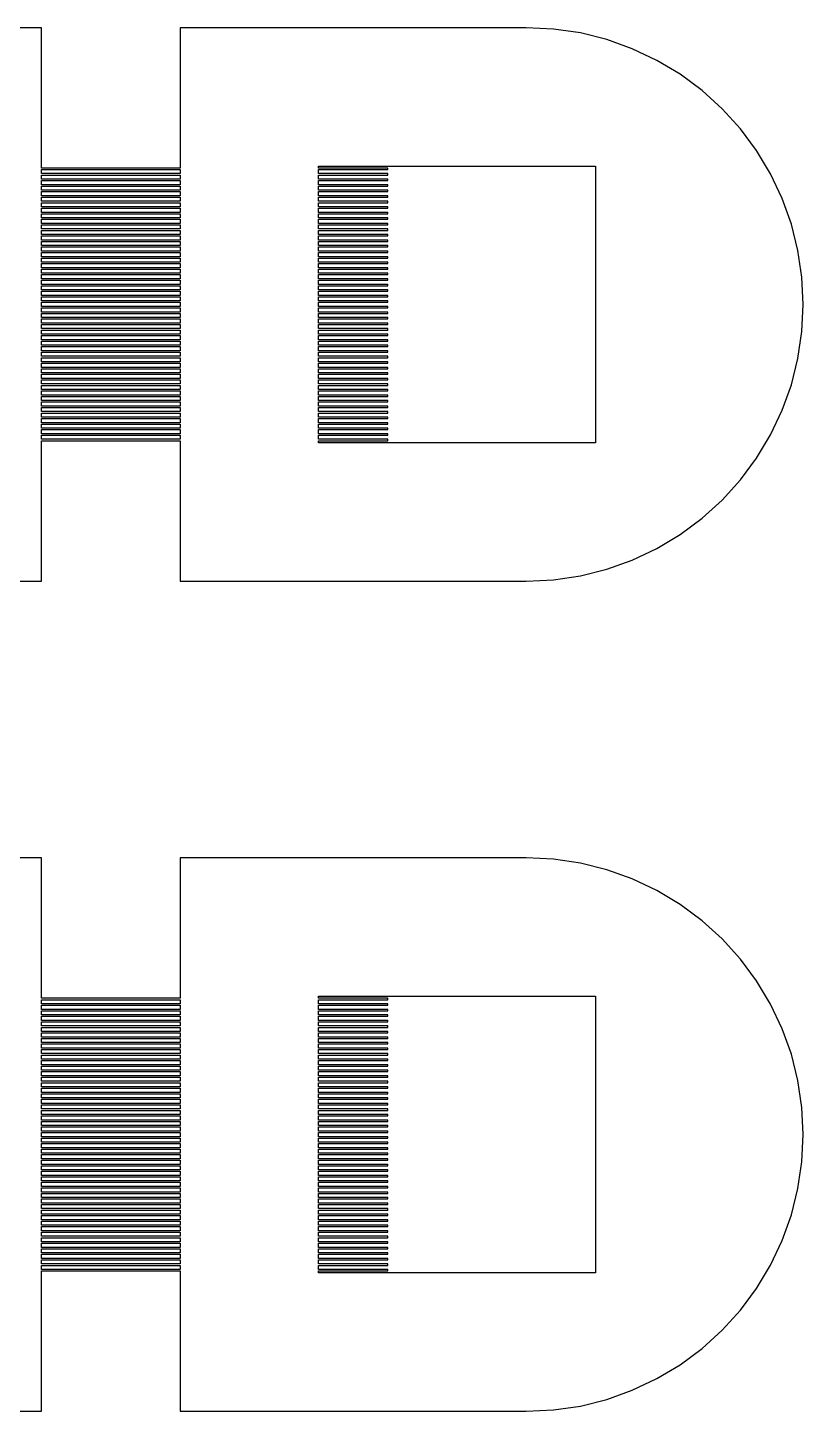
# Model space of a CAD drawing. Extents: x 1 to 11, y 1 to 11.
# Drawn here: x 5.4 to 11, y 1 to 11 of the extents above; entities that cross this region are included whole.
import ezdxf

# ---------------------------------------------------------------- set-up
doc = ezdxf.new("R2010")
doc.units = 0

msp = doc.modelspace()

# ---------------------------------------------------------------- linework, layer by layer
for p, q in [((5.5, 11), (3, 11)), ((5.5, 9.98499), (5.5, 11)), ((9, 11), (6.5, 11)), ((6.5, 11), (6.5, 9.98499)), ((9.19603, 10.9904), (9, 11)), ((9.39017, 10.9616), (9.19603, 10.9904)), ((9.58057, 10.9139), (9.39017, 10.9616)), ((9.76537, 10.8477), (9.58057, 10.9139)), ((9.94278, 10.7638), (9.76537, 10.8477)), ((10.1111, 10.6629), (9.94278, 10.7638)), ((10.2688, 10.546), (10.1111, 10.6629)), ((10.4142, 10.4142), (10.2688, 10.546)), ((10.546, 10.2688), (10.4142, 10.4142)), ((10.6629, 10.1111), (10.546, 10.2688)), ((10.7638, 9.94278), (10.6629, 10.1111)), ((7.5, 9.98499), (7.5, 10)), ((7.5, 10), (9.5, 10)), ((9.5, 10), (9.5, 8)), ((6.5, 9.98499), (5.5, 9.98499)), ((5.5, 9.94499), (5.5, 9.97499)), ((5.5, 9.97499), (6.5, 9.97499)), ((6.5, 9.94499), (5.5, 9.94499)), ((5.5, 9.905), (5.5, 9.935)), ((5.5, 9.935), (6.5, 9.935)), ((6.5, 9.905), (5.5, 9.905)), ((6.5, 9.97499), (6.5, 9.94499)), ((6.5, 9.935), (6.5, 9.905)), ((8, 9.98499), (7.5, 9.98499)), ((7.5, 9.94499), (7.5, 9.97499)), ((7.5, 9.97499), (8, 9.97499)), ((8, 9.94499), (7.5, 9.94499)), ((7.5, 9.905), (7.5, 9.935)), ((7.5, 9.935), (8, 9.935)), ((8, 9.905), (7.5, 9.905)), ((8, 9.97499), (8, 9.98499)), ((8, 9.935), (8, 9.94499)), ((8, 9.89499), (8, 9.905)), ((10.8477, 9.76537), (10.7638, 9.94278)), ((5.5, 9.86499), (5.5, 9.89499)), ((5.5, 9.89499), (6.5, 9.89499)), ((6.5, 9.86499), (5.5, 9.86499)), ((5.5, 9.825), (5.5, 9.855)), ((5.5, 9.855), (6.5, 9.855)), ((6.5, 9.825), (5.5, 9.825)), ((5.5, 9.78499), (5.5, 9.81499)), ((5.5, 9.81499), (6.5, 9.81499)), ((6.5, 9.89499), (6.5, 9.86499)), ((6.5, 9.855), (6.5, 9.825)), ((6.5, 9.81499), (6.5, 9.78499)), ((7.5, 9.86499), (7.5, 9.89499)), ((7.5, 9.89499), (8, 9.89499)), ((8, 9.86499), (7.5, 9.86499)), ((7.5, 9.825), (7.5, 9.855)), ((7.5, 9.855), (8, 9.855)), ((8, 9.825), (7.5, 9.825)), ((7.5, 9.78499), (7.5, 9.81499)), ((7.5, 9.81499), (8, 9.81499)), ((8, 9.855), (8, 9.86499)), ((8, 9.81499), (8, 9.825)), ((6.5, 9.78499), (5.5, 9.78499)), ((5.5, 9.745), (5.5, 9.77499)), ((5.5, 9.77499), (6.5, 9.77499)), ((6.5, 9.745), (5.5, 9.745)), ((5.5, 9.70499), (5.5, 9.73499)), ((5.5, 9.73499), (6.5, 9.73499)), ((6.5, 9.70499), (5.5, 9.70499)), ((6.5, 9.77499), (6.5, 9.745)), ((6.5, 9.73499), (6.5, 9.70499)), ((8, 9.78499), (7.5, 9.78499)), ((7.5, 9.745), (7.5, 9.77499)), ((7.5, 9.77499), (8, 9.77499)), ((8, 9.745), (7.5, 9.745)), ((7.5, 9.70499), (7.5, 9.73499)), ((7.5, 9.73499), (8, 9.73499)), ((8, 9.70499), (7.5, 9.70499)), ((8, 9.77499), (8, 9.78499)), ((8, 9.73499), (8, 9.745)), ((8, 9.69499), (8, 9.70499)), ((10.9139, 9.58057), (10.8477, 9.76537)), ((5.5, 9.66499), (5.5, 9.69499)), ((5.5, 9.69499), (6.5, 9.69499)), ((6.5, 9.66499), (5.5, 9.66499)), ((5.5, 9.625), (5.5, 9.655)), ((5.5, 9.655), (6.5, 9.655)), ((6.5, 9.625), (5.5, 9.625)), ((5.5, 9.58499), (5.5, 9.61499)), ((5.5, 9.61499), (6.5, 9.61499)), ((6.5, 9.69499), (6.5, 9.66499)), ((6.5, 9.655), (6.5, 9.625)), ((6.5, 9.61499), (6.5, 9.58499)), ((7.5, 9.66499), (7.5, 9.69499)), ((7.5, 9.69499), (8, 9.69499)), ((8, 9.66499), (7.5, 9.66499)), ((7.5, 9.625), (7.5, 9.655)), ((7.5, 9.655), (8, 9.655)), ((8, 9.625), (7.5, 9.625)), ((7.5, 9.58499), (7.5, 9.61499)), ((7.5, 9.61499), (8, 9.61499)), ((8, 9.655), (8, 9.66499)), ((8, 9.61499), (8, 9.625)), ((6.5, 9.58499), (5.5, 9.58499)), ((5.5, 9.545), (5.5, 9.575)), ((5.5, 9.575), (6.5, 9.575)), ((6.5, 9.545), (5.5, 9.545)), ((5.5, 9.50499), (5.5, 9.53499)), ((5.5, 9.53499), (6.5, 9.53499)), ((6.5, 9.50499), (5.5, 9.50499)), ((6.5, 9.575), (6.5, 9.545)), ((6.5, 9.53499), (6.5, 9.50499)), ((8, 9.58499), (7.5, 9.58499)), ((7.5, 9.545), (7.5, 9.575)), ((7.5, 9.575), (8, 9.575)), ((8, 9.545), (7.5, 9.545)), ((7.5, 9.50499), (7.5, 9.53499)), ((7.5, 9.53499), (8, 9.53499)), ((8, 9.50499), (7.5, 9.50499)), ((8, 9.575), (8, 9.58499)), ((8, 9.53499), (8, 9.545)), ((8, 9.495), (8, 9.50499)), ((10.9616, 9.39017), (10.9139, 9.58057)), ((5.5, 9.465), (5.5, 9.495)), ((5.5, 9.495), (6.5, 9.495)), ((6.5, 9.465), (5.5, 9.465)), ((5.5, 9.42499), (5.5, 9.45499)), ((5.5, 9.45499), (6.5, 9.45499)), ((6.5, 9.42499), (5.5, 9.42499)), ((5.5, 9.38499), (5.5, 9.41499)), ((5.5, 9.41499), (6.5, 9.41499)), ((6.5, 9.495), (6.5, 9.465)), ((6.5, 9.45499), (6.5, 9.42499)), ((6.5, 9.41499), (6.5, 9.38499)), ((7.5, 9.465), (7.5, 9.495)), ((7.5, 9.495), (8, 9.495)), ((8, 9.465), (7.5, 9.465)), ((7.5, 9.42499), (7.5, 9.45499)), ((7.5, 9.45499), (8, 9.45499)), ((8, 9.42499), (7.5, 9.42499)), ((7.5, 9.38499), (7.5, 9.41499)), ((7.5, 9.41499), (8, 9.41499)), ((8, 9.45499), (8, 9.465)), ((8, 9.41499), (8, 9.42499)), ((6.5, 9.38499), (5.5, 9.38499)), ((5.5, 9.34499), (5.5, 9.375)), ((5.5, 9.375), (6.5, 9.375)), ((6.5, 9.34499), (5.5, 9.34499)), ((5.5, 9.30499), (5.5, 9.33499)), ((5.5, 9.33499), (6.5, 9.33499)), ((6.5, 9.30499), (5.5, 9.30499)), ((6.5, 9.375), (6.5, 9.34499)), ((6.5, 9.33499), (6.5, 9.30499)), ((8, 9.38499), (7.5, 9.38499)), ((7.5, 9.34499), (7.5, 9.375)), ((7.5, 9.375), (8, 9.375)), ((8, 9.34499), (7.5, 9.34499)), ((7.5, 9.30499), (7.5, 9.33499)), ((7.5, 9.33499), (8, 9.33499)), ((8, 9.30499), (7.5, 9.30499)), ((8, 9.375), (8, 9.38499)), ((8, 9.33499), (8, 9.34499)), ((8, 9.295), (8, 9.30499)), ((10.9904, 9.19603), (10.9616, 9.39017)), ((5.5, 9.265), (5.5, 9.295)), ((5.5, 9.295), (6.5, 9.295)), ((6.5, 9.265), (5.5, 9.265)), ((5.5, 9.22499), (5.5, 9.25499)), ((5.5, 9.25499), (6.5, 9.25499)), ((6.5, 9.22499), (5.5, 9.22499)), ((5.5, 9.185), (5.5, 9.215)), ((5.5, 9.215), (6.5, 9.215)), ((6.5, 9.295), (6.5, 9.265)), ((6.5, 9.25499), (6.5, 9.22499)), ((6.5, 9.215), (6.5, 9.185)), ((7.5, 9.265), (7.5, 9.295)), ((7.5, 9.295), (8, 9.295)), ((8, 9.265), (7.5, 9.265)), ((7.5, 9.22499), (7.5, 9.25499)), ((7.5, 9.25499), (8, 9.25499)), ((8, 9.22499), (7.5, 9.22499)), ((7.5, 9.185), (7.5, 9.215)), ((7.5, 9.215), (8, 9.215)), ((8, 9.25499), (8, 9.265)), ((8, 9.215), (8, 9.22499)), ((6.5, 9.185), (5.5, 9.185)), ((5.5, 9.14499), (5.5, 9.17499)), ((5.5, 9.17499), (6.5, 9.17499)), ((6.5, 9.14499), (5.5, 9.14499)), ((5.5, 9.105), (5.5, 9.13499)), ((5.5, 9.13499), (6.5, 9.13499)), ((6.5, 9.105), (5.5, 9.105)), ((6.5, 9.17499), (6.5, 9.14499)), ((6.5, 9.13499), (6.5, 9.105)), ((8, 9.185), (7.5, 9.185)), ((7.5, 9.14499), (7.5, 9.17499)), ((7.5, 9.17499), (8, 9.17499)), ((8, 9.14499), (7.5, 9.14499)), ((7.5, 9.105), (7.5, 9.13499)), ((7.5, 9.13499), (8, 9.13499)), ((8, 9.105), (7.5, 9.105)), ((8, 9.17499), (8, 9.185)), ((8, 9.13499), (8, 9.14499)), ((8, 9.09499), (8, 9.105)), ((11, 9), (10.9904, 9.19603)), ((5.5, 9.06499), (5.5, 9.09499)), ((5.5, 9.09499), (6.5, 9.09499)), ((6.5, 9.06499), (5.5, 9.06499)), ((5.5, 9.02499), (5.5, 9.05499)), ((5.5, 9.05499), (6.5, 9.05499)), ((6.5, 9.02499), (5.5, 9.02499)), ((5.5, 8.985), (5.5, 9.015)), ((5.5, 9.015), (6.5, 9.015)), ((6.5, 9.09499), (6.5, 9.06499)), ((6.5, 9.05499), (6.5, 9.02499)), ((6.5, 9.015), (6.5, 8.985)), ((7.5, 9.06499), (7.5, 9.09499)), ((7.5, 9.09499), (8, 9.09499)), ((8, 9.06499), (7.5, 9.06499)), ((7.5, 9.02499), (7.5, 9.05499)), ((7.5, 9.05499), (8, 9.05499)), ((8, 9.02499), (7.5, 9.02499)), ((7.5, 8.985), (7.5, 9.015)), ((7.5, 9.015), (8, 9.015)), ((8, 9.05499), (8, 9.06499)), ((8, 9.015), (8, 9.02499)), ((10.9904, 8.80397), (11, 9)), ((6.5, 8.985), (5.5, 8.985)), ((5.5, 8.94501), (5.5, 8.97501)), ((5.5, 8.97501), (6.5, 8.97501)), ((6.5, 8.94501), (5.5, 8.94501)), ((5.5, 8.90501), (5.5, 8.93501)), ((5.5, 8.93501), (6.5, 8.93501)), ((6.5, 8.90501), (5.5, 8.90501)), ((6.5, 8.97501), (6.5, 8.94501)), ((6.5, 8.93501), (6.5, 8.90501)), ((8, 8.985), (7.5, 8.985)), ((7.5, 8.94501), (7.5, 8.97501)), ((7.5, 8.97501), (8, 8.97501)), ((8, 8.94501), (7.5, 8.94501)), ((7.5, 8.90501), (7.5, 8.93501)), ((7.5, 8.93501), (8, 8.93501)), ((8, 8.90501), (7.5, 8.90501)), ((8, 8.97501), (8, 8.985)), ((8, 8.93501), (8, 8.94501)), ((8, 8.895), (8, 8.90501)), ((5.5, 8.86501), (5.5, 8.895)), ((5.5, 8.895), (6.5, 8.895)), ((6.5, 8.86501), (5.5, 8.86501)), ((5.5, 8.82501), (5.5, 8.85501)), ((5.5, 8.85501), (6.5, 8.85501)), ((6.5, 8.82501), (5.5, 8.82501)), ((5.5, 8.785), (5.5, 8.815)), ((5.5, 8.815), (6.5, 8.815)), ((6.5, 8.895), (6.5, 8.86501)), ((6.5, 8.85501), (6.5, 8.82501)), ((6.5, 8.815), (6.5, 8.785)), ((7.5, 8.86501), (7.5, 8.895)), ((7.5, 8.895), (8, 8.895)), ((8, 8.86501), (7.5, 8.86501)), ((7.5, 8.82501), (7.5, 8.85501)), ((7.5, 8.85501), (8, 8.85501)), ((8, 8.82501), (7.5, 8.82501)), ((7.5, 8.785), (7.5, 8.815)), ((7.5, 8.815), (8, 8.815)), ((8, 8.85501), (8, 8.86501)), ((8, 8.815), (8, 8.82501)), ((10.9616, 8.60983), (10.9904, 8.80397)), ((6.5, 8.785), (5.5, 8.785)), ((5.5, 8.74501), (5.5, 8.77501)), ((5.5, 8.77501), (6.5, 8.77501)), ((6.5, 8.74501), (5.5, 8.74501)), ((5.5, 8.705), (5.5, 8.735)), ((5.5, 8.735), (6.5, 8.735)), ((6.5, 8.705), (5.5, 8.705)), ((6.5, 8.77501), (6.5, 8.74501)), ((6.5, 8.735), (6.5, 8.705)), ((8, 8.785), (7.5, 8.785)), ((7.5, 8.74501), (7.5, 8.77501)), ((7.5, 8.77501), (8, 8.77501)), ((8, 8.74501), (7.5, 8.74501)), ((7.5, 8.705), (7.5, 8.735)), ((7.5, 8.735), (8, 8.735)), ((8, 8.705), (7.5, 8.705)), ((8, 8.77501), (8, 8.785)), ((8, 8.735), (8, 8.74501)), ((8, 8.69501), (8, 8.705)), ((5.5, 8.66501), (5.5, 8.69501)), ((5.5, 8.69501), (6.5, 8.69501)), ((6.5, 8.66501), (5.5, 8.66501)), ((5.5, 8.625), (5.5, 8.65501)), ((5.5, 8.65501), (6.5, 8.65501)), ((6.5, 8.625), (5.5, 8.625)), ((5.5, 8.58501), (5.5, 8.61501)), ((5.5, 8.61501), (6.5, 8.61501)), ((6.5, 8.69501), (6.5, 8.66501)), ((6.5, 8.65501), (6.5, 8.625)), ((6.5, 8.61501), (6.5, 8.58501)), ((7.5, 8.66501), (7.5, 8.69501)), ((7.5, 8.69501), (8, 8.69501)), ((8, 8.66501), (7.5, 8.66501)), ((7.5, 8.625), (7.5, 8.65501)), ((7.5, 8.65501), (8, 8.65501)), ((8, 8.625), (7.5, 8.625)), ((7.5, 8.58501), (7.5, 8.61501)), ((7.5, 8.61501), (8, 8.61501)), ((8, 8.65501), (8, 8.66501)), ((8, 8.61501), (8, 8.625)), ((10.9139, 8.41943), (10.9616, 8.60983)), ((6.5, 8.58501), (5.5, 8.58501)), ((5.5, 8.54501), (5.5, 8.57501)), ((5.5, 8.57501), (6.5, 8.57501)), ((6.5, 8.54501), (5.5, 8.54501)), ((5.5, 8.505), (5.5, 8.535)), ((5.5, 8.535), (6.5, 8.535)), ((6.5, 8.505), (5.5, 8.505)), ((6.5, 8.57501), (6.5, 8.54501)), ((6.5, 8.535), (6.5, 8.505)), ((8, 8.58501), (7.5, 8.58501)), ((7.5, 8.54501), (7.5, 8.57501)), ((7.5, 8.57501), (8, 8.57501)), ((8, 8.54501), (7.5, 8.54501)), ((7.5, 8.505), (7.5, 8.535)), ((7.5, 8.535), (8, 8.535)), ((8, 8.505), (7.5, 8.505)), ((8, 8.57501), (8, 8.58501)), ((8, 8.535), (8, 8.54501)), ((8, 8.49501), (8, 8.505)), ((5.5, 8.46501), (5.5, 8.49501)), ((5.5, 8.49501), (6.5, 8.49501)), ((6.5, 8.46501), (5.5, 8.46501)), ((5.5, 8.425), (5.5, 8.455)), ((5.5, 8.455), (6.5, 8.455)), ((6.5, 8.425), (5.5, 8.425)), ((5.5, 8.38501), (5.5, 8.41501)), ((5.5, 8.41501), (6.5, 8.41501)), ((6.5, 8.49501), (6.5, 8.46501)), ((6.5, 8.455), (6.5, 8.425)), ((6.5, 8.41501), (6.5, 8.38501)), ((7.5, 8.46501), (7.5, 8.49501)), ((7.5, 8.49501), (8, 8.49501)), ((8, 8.46501), (7.5, 8.46501)), ((7.5, 8.425), (7.5, 8.455)), ((7.5, 8.455), (8, 8.455)), ((8, 8.425), (7.5, 8.425)), ((7.5, 8.38501), (7.5, 8.41501)), ((7.5, 8.41501), (8, 8.41501)), ((8, 8.455), (8, 8.46501)), ((8, 8.41501), (8, 8.425)), ((10.8477, 8.23463), (10.9139, 8.41943)), ((6.5, 8.38501), (5.5, 8.38501)), ((5.5, 8.345), (5.5, 8.375)), ((5.5, 8.375), (6.5, 8.375)), ((6.5, 8.345), (5.5, 8.345)), ((5.5, 8.30501), (5.5, 8.33501)), ((5.5, 8.33501), (6.5, 8.33501)), ((6.5, 8.30501), (5.5, 8.30501)), ((6.5, 8.375), (6.5, 8.345)), ((6.5, 8.33501), (6.5, 8.30501)), ((8, 8.38501), (7.5, 8.38501)), ((7.5, 8.345), (7.5, 8.375)), ((7.5, 8.375), (8, 8.375)), ((8, 8.345), (7.5, 8.345)), ((7.5, 8.30501), (7.5, 8.33501)), ((7.5, 8.33501), (8, 8.33501)), ((8, 8.30501), (7.5, 8.30501)), ((8, 8.375), (8, 8.38501)), ((8, 8.33501), (8, 8.345)), ((8, 8.29501), (8, 8.30501)), ((5.5, 8.26501), (5.5, 8.29501)), ((5.5, 8.29501), (6.5, 8.29501)), ((6.5, 8.26501), (5.5, 8.26501)), ((5.5, 8.22501), (5.5, 8.255)), ((5.5, 8.255), (6.5, 8.255)), ((6.5, 8.22501), (5.5, 8.22501)), ((5.5, 8.18501), (5.5, 8.21501)), ((5.5, 8.21501), (6.5, 8.21501)), ((6.5, 8.29501), (6.5, 8.26501)), ((6.5, 8.255), (6.5, 8.22501)), ((6.5, 8.21501), (6.5, 8.18501)), ((7.5, 8.26501), (7.5, 8.29501)), ((7.5, 8.29501), (8, 8.29501)), ((8, 8.26501), (7.5, 8.26501)), ((7.5, 8.22501), (7.5, 8.255)), ((7.5, 8.255), (8, 8.255)), ((8, 8.22501), (7.5, 8.22501)), ((7.5, 8.18501), (7.5, 8.21501)), ((7.5, 8.21501), (8, 8.21501)), ((8, 8.255), (8, 8.26501)), ((8, 8.21501), (8, 8.22501)), ((10.7638, 8.05722), (10.8477, 8.23463)), ((6.5, 8.18501), (5.5, 8.18501)), ((5.5, 8.145), (5.5, 8.175)), ((5.5, 8.175), (6.5, 8.175)), ((6.5, 8.145), (5.5, 8.145)), ((5.5, 8.10501), (5.5, 8.13501)), ((5.5, 8.13501), (6.5, 8.13501)), ((6.5, 8.10501), (5.5, 8.10501)), ((6.5, 8.175), (6.5, 8.145)), ((6.5, 8.13501), (6.5, 8.10501)), ((8, 8.18501), (7.5, 8.18501)), ((7.5, 8.145), (7.5, 8.175)), ((7.5, 8.175), (8, 8.175)), ((8, 8.145), (7.5, 8.145)), ((7.5, 8.10501), (7.5, 8.13501)), ((7.5, 8.13501), (8, 8.13501)), ((8, 8.10501), (7.5, 8.10501)), ((8, 8.175), (8, 8.18501)), ((8, 8.13501), (8, 8.145)), ((8, 8.095), (8, 8.10501)), ((5.5, 8.065), (5.5, 8.095)), ((5.5, 8.095), (6.5, 8.095)), ((6.5, 8.065), (5.5, 8.065)), ((5.5, 8.02501), (5.5, 8.05501)), ((5.5, 8.05501), (6.5, 8.05501)), ((6.5, 8.02501), (5.5, 8.02501)), ((5.5, 8.01501), (6.5, 8.01501)), ((5.5, 7), (5.5, 8.01501)), ((6.5, 8.095), (6.5, 8.065)), ((6.5, 8.05501), (6.5, 8.02501)), ((6.5, 8.01501), (6.5, 7)), ((7.5, 8.065), (7.5, 8.095)), ((7.5, 8.095), (8, 8.095)), ((8, 8.065), (7.5, 8.065)), ((7.5, 8.02501), (7.5, 8.05501)), ((7.5, 8.05501), (8, 8.05501)), ((8, 8.02501), (7.5, 8.02501)), ((7.5, 8), (7.5, 8.01501)), ((7.5, 8.01501), (8, 8.01501)), ((9.5, 8), (7.5, 8)), ((8, 8.05501), (8, 8.065)), ((8, 8.01501), (8, 8.02501)), ((10.6629, 7.88887), (10.7638, 8.05722)), ((10.546, 7.73122), (10.6629, 7.88887)), ((10.4142, 7.5858), (10.546, 7.73122)), ((10.2688, 7.45398), (10.4142, 7.5858)), ((10.1111, 7.33707), (10.2688, 7.45398)), ((9.94278, 7.23616), (10.1111, 7.33707)), ((9.76537, 7.15225), (9.94278, 7.23616)), ((9.58057, 7.08612), (9.76537, 7.15225)), ((3, 7), (5.5, 7)), ((6.5, 7), (9, 7)), ((9, 7), (9.19603, 7.00964)), ((9.19603, 7.00964), (9.39017, 7.03844)), ((9.39017, 7.03844), (9.58057, 7.08612)), ((5.5, 5), (3, 5)), ((5.5, 3.98499), (5.5, 5)), ((9, 5), (6.5, 5)), ((6.5, 5), (6.5, 3.98499)), ((9.19603, 4.99036), (9, 5)), ((9.39017, 4.96156), (9.19603, 4.99036)), ((9.58057, 4.91388), (9.39017, 4.96156)), ((9.76537, 4.84775), (9.58057, 4.91388)), ((9.94278, 4.76384), (9.76537, 4.84775)), ((10.1111, 4.66293), (9.94278, 4.76384)), ((10.2688, 4.54602), (10.1111, 4.66293)), ((10.4142, 4.4142), (10.2688, 4.54602)), ((10.546, 4.26878), (10.4142, 4.4142)), ((10.6629, 4.11113), (10.546, 4.26878)), ((10.7638, 3.94278), (10.6629, 4.11113)), ((7.5, 3.98499), (7.5, 4)), ((7.5, 4), (9.5, 4)), ((9.5, 4), (9.5, 2)), ((6.5, 3.98499), (5.5, 3.98499)), ((5.5, 3.94499), (5.5, 3.97499)), ((5.5, 3.97499), (6.5, 3.97499)), ((6.5, 3.94499), (5.5, 3.94499)), ((5.5, 3.905), (5.5, 3.935)), ((5.5, 3.935), (6.5, 3.935)), ((6.5, 3.905), (5.5, 3.905)), ((6.5, 3.97499), (6.5, 3.94499)), ((6.5, 3.935), (6.5, 3.905)), ((8, 3.98499), (7.5, 3.98499)), ((7.5, 3.94499), (7.5, 3.97499)), ((7.5, 3.97499), (8, 3.97499)), ((8, 3.94499), (7.5, 3.94499)), ((7.5, 3.905), (7.5, 3.935)), ((7.5, 3.935), (8, 3.935)), ((8, 3.905), (7.5, 3.905)), ((8, 3.97499), (8, 3.98499)), ((8, 3.935), (8, 3.94499)), ((8, 3.89499), (8, 3.905)), ((10.8477, 3.76537), (10.7638, 3.94278)), ((5.5, 3.86499), (5.5, 3.89499)), ((5.5, 3.89499), (6.5, 3.89499)), ((6.5, 3.86499), (5.5, 3.86499)), ((5.5, 3.825), (5.5, 3.855)), ((5.5, 3.855), (6.5, 3.855)), ((6.5, 3.825), (5.5, 3.825)), ((5.5, 3.78499), (5.5, 3.81499)), ((5.5, 3.81499), (6.5, 3.81499)), ((6.5, 3.89499), (6.5, 3.86499)), ((6.5, 3.855), (6.5, 3.825)), ((6.5, 3.81499), (6.5, 3.78499)), ((7.5, 3.86499), (7.5, 3.89499)), ((7.5, 3.89499), (8, 3.89499)), ((8, 3.86499), (7.5, 3.86499)), ((7.5, 3.825), (7.5, 3.855)), ((7.5, 3.855), (8, 3.855)), ((8, 3.825), (7.5, 3.825)), ((7.5, 3.78499), (7.5, 3.81499)), ((7.5, 3.81499), (8, 3.81499)), ((8, 3.855), (8, 3.86499)), ((8, 3.81499), (8, 3.825)), ((6.5, 3.78499), (5.5, 3.78499)), ((5.5, 3.745), (5.5, 3.77499)), ((5.5, 3.77499), (6.5, 3.77499)), ((6.5, 3.745), (5.5, 3.745)), ((5.5, 3.70499), (5.5, 3.73499)), ((5.5, 3.73499), (6.5, 3.73499)), ((6.5, 3.70499), (5.5, 3.70499)), ((6.5, 3.77499), (6.5, 3.745)), ((6.5, 3.73499), (6.5, 3.70499)), ((8, 3.78499), (7.5, 3.78499)), ((7.5, 3.745), (7.5, 3.77499)), ((7.5, 3.77499), (8, 3.77499)), ((8, 3.745), (7.5, 3.745)), ((7.5, 3.70499), (7.5, 3.73499)), ((7.5, 3.73499), (8, 3.73499)), ((8, 3.70499), (7.5, 3.70499)), ((8, 3.77499), (8, 3.78499)), ((8, 3.73499), (8, 3.745)), ((8, 3.69499), (8, 3.70499)), ((10.9139, 3.58057), (10.8477, 3.76537)), ((5.5, 3.66499), (5.5, 3.69499)), ((5.5, 3.69499), (6.5, 3.69499)), ((6.5, 3.66499), (5.5, 3.66499)), ((5.5, 3.625), (5.5, 3.655)), ((5.5, 3.655), (6.5, 3.655)), ((6.5, 3.625), (5.5, 3.625)), ((5.5, 3.58499), (5.5, 3.61499)), ((5.5, 3.61499), (6.5, 3.61499)), ((6.5, 3.69499), (6.5, 3.66499)), ((6.5, 3.655), (6.5, 3.625)), ((6.5, 3.61499), (6.5, 3.58499)), ((7.5, 3.66499), (7.5, 3.69499)), ((7.5, 3.69499), (8, 3.69499)), ((8, 3.66499), (7.5, 3.66499)), ((7.5, 3.625), (7.5, 3.655)), ((7.5, 3.655), (8, 3.655)), ((8, 3.625), (7.5, 3.625)), ((7.5, 3.58499), (7.5, 3.61499)), ((7.5, 3.61499), (8, 3.61499)), ((8, 3.655), (8, 3.66499)), ((8, 3.61499), (8, 3.625)), ((6.5, 3.58499), (5.5, 3.58499)), ((5.5, 3.545), (5.5, 3.575)), ((5.5, 3.575), (6.5, 3.575)), ((6.5, 3.545), (5.5, 3.545)), ((5.5, 3.50499), (5.5, 3.53499)), ((5.5, 3.53499), (6.5, 3.53499)), ((6.5, 3.50499), (5.5, 3.50499)), ((6.5, 3.575), (6.5, 3.545)), ((6.5, 3.53499), (6.5, 3.50499)), ((8, 3.58499), (7.5, 3.58499)), ((7.5, 3.545), (7.5, 3.575)), ((7.5, 3.575), (8, 3.575)), ((8, 3.545), (7.5, 3.545)), ((7.5, 3.50499), (7.5, 3.53499)), ((7.5, 3.53499), (8, 3.53499)), ((8, 3.50499), (7.5, 3.50499)), ((8, 3.575), (8, 3.58499)), ((8, 3.53499), (8, 3.545)), ((8, 3.495), (8, 3.50499)), ((10.9616, 3.39017), (10.9139, 3.58057)), ((5.5, 3.465), (5.5, 3.495)), ((5.5, 3.495), (6.5, 3.495)), ((6.5, 3.465), (5.5, 3.465)), ((5.5, 3.42499), (5.5, 3.45499)), ((5.5, 3.45499), (6.5, 3.45499)), ((6.5, 3.42499), (5.5, 3.42499)), ((5.5, 3.38499), (5.5, 3.41499)), ((5.5, 3.41499), (6.5, 3.41499)), ((6.5, 3.495), (6.5, 3.465)), ((6.5, 3.45499), (6.5, 3.42499)), ((6.5, 3.41499), (6.5, 3.38499)), ((7.5, 3.465), (7.5, 3.495)), ((7.5, 3.495), (8, 3.495)), ((8, 3.465), (7.5, 3.465)), ((7.5, 3.42499), (7.5, 3.45499)), ((7.5, 3.45499), (8, 3.45499)), ((8, 3.42499), (7.5, 3.42499)), ((7.5, 3.38499), (7.5, 3.41499)), ((7.5, 3.41499), (8, 3.41499)), ((8, 3.45499), (8, 3.465)), ((8, 3.41499), (8, 3.42499)), ((6.5, 3.38499), (5.5, 3.38499)), ((5.5, 3.34499), (5.5, 3.375)), ((5.5, 3.375), (6.5, 3.375)), ((6.5, 3.34499), (5.5, 3.34499)), ((5.5, 3.30499), (5.5, 3.33499)), ((5.5, 3.33499), (6.5, 3.33499)), ((6.5, 3.30499), (5.5, 3.30499)), ((6.5, 3.375), (6.5, 3.34499)), ((6.5, 3.33499), (6.5, 3.30499)), ((8, 3.38499), (7.5, 3.38499)), ((7.5, 3.34499), (7.5, 3.375)), ((7.5, 3.375), (8, 3.375)), ((8, 3.34499), (7.5, 3.34499)), ((7.5, 3.30499), (7.5, 3.33499)), ((7.5, 3.33499), (8, 3.33499)), ((8, 3.30499), (7.5, 3.30499)), ((8, 3.375), (8, 3.38499)), ((8, 3.33499), (8, 3.34499)), ((8, 3.295), (8, 3.30499)), ((10.9904, 3.19603), (10.9616, 3.39017)), ((5.5, 3.265), (5.5, 3.295)), ((5.5, 3.295), (6.5, 3.295)), ((6.5, 3.265), (5.5, 3.265)), ((5.5, 3.22499), (5.5, 3.25499)), ((5.5, 3.25499), (6.5, 3.25499)), ((6.5, 3.22499), (5.5, 3.22499)), ((5.5, 3.185), (5.5, 3.215)), ((5.5, 3.215), (6.5, 3.215)), ((6.5, 3.295), (6.5, 3.265)), ((6.5, 3.25499), (6.5, 3.22499)), ((6.5, 3.215), (6.5, 3.185)), ((7.5, 3.265), (7.5, 3.295)), ((7.5, 3.295), (8, 3.295)), ((8, 3.265), (7.5, 3.265)), ((7.5, 3.22499), (7.5, 3.25499)), ((7.5, 3.25499), (8, 3.25499)), ((8, 3.22499), (7.5, 3.22499)), ((7.5, 3.185), (7.5, 3.215)), ((7.5, 3.215), (8, 3.215)), ((8, 3.25499), (8, 3.265)), ((8, 3.215), (8, 3.22499)), ((6.5, 3.185), (5.5, 3.185)), ((5.5, 3.14499), (5.5, 3.17499)), ((5.5, 3.17499), (6.5, 3.17499)), ((6.5, 3.14499), (5.5, 3.14499)), ((5.5, 3.105), (5.5, 3.13499)), ((5.5, 3.13499), (6.5, 3.13499)), ((6.5, 3.105), (5.5, 3.105)), ((6.5, 3.17499), (6.5, 3.14499)), ((6.5, 3.13499), (6.5, 3.105)), ((8, 3.185), (7.5, 3.185)), ((7.5, 3.14499), (7.5, 3.17499)), ((7.5, 3.17499), (8, 3.17499)), ((8, 3.14499), (7.5, 3.14499)), ((7.5, 3.105), (7.5, 3.13499)), ((7.5, 3.13499), (8, 3.13499)), ((8, 3.105), (7.5, 3.105)), ((8, 3.17499), (8, 3.185)), ((8, 3.13499), (8, 3.14499)), ((8, 3.09499), (8, 3.105)), ((11, 3), (10.9904, 3.19603)), ((5.5, 3.06499), (5.5, 3.09499)), ((5.5, 3.09499), (6.5, 3.09499)), ((6.5, 3.06499), (5.5, 3.06499)), ((5.5, 3.02499), (5.5, 3.05499)), ((5.5, 3.05499), (6.5, 3.05499)), ((6.5, 3.02499), (5.5, 3.02499)), ((5.5, 2.985), (5.5, 3.015)), ((5.5, 3.015), (6.5, 3.015)), ((6.5, 3.09499), (6.5, 3.06499)), ((6.5, 3.05499), (6.5, 3.02499)), ((6.5, 3.015), (6.5, 2.985)), ((7.5, 3.06499), (7.5, 3.09499)), ((7.5, 3.09499), (8, 3.09499)), ((8, 3.06499), (7.5, 3.06499)), ((7.5, 3.02499), (7.5, 3.05499)), ((7.5, 3.05499), (8, 3.05499)), ((8, 3.02499), (7.5, 3.02499)), ((7.5, 2.985), (7.5, 3.015)), ((7.5, 3.015), (8, 3.015)), ((8, 3.05499), (8, 3.06499)), ((8, 3.015), (8, 3.02499)), ((10.9904, 2.80397), (11, 3)), ((6.5, 2.985), (5.5, 2.985)), ((5.5, 2.94501), (5.5, 2.97501)), ((5.5, 2.97501), (6.5, 2.97501)), ((6.5, 2.94501), (5.5, 2.94501)), ((5.5, 2.90501), (5.5, 2.93501)), ((5.5, 2.93501), (6.5, 2.93501)), ((6.5, 2.90501), (5.5, 2.90501)), ((6.5, 2.97501), (6.5, 2.94501)), ((6.5, 2.93501), (6.5, 2.90501)), ((8, 2.985), (7.5, 2.985)), ((7.5, 2.94501), (7.5, 2.97501)), ((7.5, 2.97501), (8, 2.97501)), ((8, 2.94501), (7.5, 2.94501)), ((7.5, 2.90501), (7.5, 2.93501)), ((7.5, 2.93501), (8, 2.93501)), ((8, 2.90501), (7.5, 2.90501)), ((8, 2.97501), (8, 2.985)), ((8, 2.93501), (8, 2.94501)), ((8, 2.895), (8, 2.90501)), ((5.5, 2.86501), (5.5, 2.895)), ((5.5, 2.895), (6.5, 2.895)), ((6.5, 2.86501), (5.5, 2.86501)), ((5.5, 2.82501), (5.5, 2.85501)), ((5.5, 2.85501), (6.5, 2.85501)), ((6.5, 2.82501), (5.5, 2.82501)), ((5.5, 2.785), (5.5, 2.815)), ((5.5, 2.815), (6.5, 2.815)), ((6.5, 2.895), (6.5, 2.86501)), ((6.5, 2.85501), (6.5, 2.82501)), ((6.5, 2.815), (6.5, 2.785)), ((7.5, 2.86501), (7.5, 2.895)), ((7.5, 2.895), (8, 2.895)), ((8, 2.86501), (7.5, 2.86501)), ((7.5, 2.82501), (7.5, 2.85501)), ((7.5, 2.85501), (8, 2.85501)), ((8, 2.82501), (7.5, 2.82501)), ((7.5, 2.785), (7.5, 2.815)), ((7.5, 2.815), (8, 2.815)), ((8, 2.85501), (8, 2.86501)), ((8, 2.815), (8, 2.82501)), ((10.9616, 2.60983), (10.9904, 2.80397)), ((6.5, 2.785), (5.5, 2.785)), ((5.5, 2.74501), (5.5, 2.77501)), ((5.5, 2.77501), (6.5, 2.77501)), ((6.5, 2.74501), (5.5, 2.74501)), ((5.5, 2.705), (5.5, 2.735)), ((5.5, 2.735), (6.5, 2.735)), ((6.5, 2.705), (5.5, 2.705)), ((6.5, 2.77501), (6.5, 2.74501)), ((6.5, 2.735), (6.5, 2.705)), ((8, 2.785), (7.5, 2.785)), ((7.5, 2.74501), (7.5, 2.77501)), ((7.5, 2.77501), (8, 2.77501)), ((8, 2.74501), (7.5, 2.74501)), ((7.5, 2.705), (7.5, 2.735)), ((7.5, 2.735), (8, 2.735)), ((8, 2.705), (7.5, 2.705)), ((8, 2.77501), (8, 2.785)), ((8, 2.735), (8, 2.74501)), ((8, 2.69501), (8, 2.705)), ((5.5, 2.66501), (5.5, 2.69501)), ((5.5, 2.69501), (6.5, 2.69501)), ((6.5, 2.66501), (5.5, 2.66501)), ((5.5, 2.625), (5.5, 2.65501)), ((5.5, 2.65501), (6.5, 2.65501)), ((6.5, 2.625), (5.5, 2.625)), ((5.5, 2.58501), (5.5, 2.61501)), ((5.5, 2.61501), (6.5, 2.61501)), ((6.5, 2.69501), (6.5, 2.66501)), ((6.5, 2.65501), (6.5, 2.625)), ((6.5, 2.61501), (6.5, 2.58501)), ((7.5, 2.66501), (7.5, 2.69501)), ((7.5, 2.69501), (8, 2.69501)), ((8, 2.66501), (7.5, 2.66501)), ((7.5, 2.625), (7.5, 2.65501)), ((7.5, 2.65501), (8, 2.65501)), ((8, 2.625), (7.5, 2.625)), ((7.5, 2.58501), (7.5, 2.61501)), ((7.5, 2.61501), (8, 2.61501)), ((8, 2.65501), (8, 2.66501)), ((8, 2.61501), (8, 2.625)), ((10.9139, 2.41943), (10.9616, 2.60983)), ((6.5, 2.58501), (5.5, 2.58501)), ((5.5, 2.54501), (5.5, 2.57501)), ((5.5, 2.57501), (6.5, 2.57501)), ((6.5, 2.54501), (5.5, 2.54501)), ((5.5, 2.505), (5.5, 2.535)), ((5.5, 2.535), (6.5, 2.535)), ((6.5, 2.505), (5.5, 2.505)), ((6.5, 2.57501), (6.5, 2.54501)), ((6.5, 2.535), (6.5, 2.505)), ((8, 2.58501), (7.5, 2.58501)), ((7.5, 2.54501), (7.5, 2.57501)), ((7.5, 2.57501), (8, 2.57501)), ((8, 2.54501), (7.5, 2.54501)), ((7.5, 2.505), (7.5, 2.535)), ((7.5, 2.535), (8, 2.535)), ((8, 2.505), (7.5, 2.505)), ((8, 2.57501), (8, 2.58501)), ((8, 2.535), (8, 2.54501)), ((8, 2.49501), (8, 2.505)), ((5.5, 2.46501), (5.5, 2.49501)), ((5.5, 2.49501), (6.5, 2.49501)), ((6.5, 2.46501), (5.5, 2.46501)), ((5.5, 2.425), (5.5, 2.455)), ((5.5, 2.455), (6.5, 2.455)), ((6.5, 2.425), (5.5, 2.425)), ((5.5, 2.38501), (5.5, 2.41501)), ((5.5, 2.41501), (6.5, 2.41501)), ((6.5, 2.49501), (6.5, 2.46501)), ((6.5, 2.455), (6.5, 2.425)), ((6.5, 2.41501), (6.5, 2.38501)), ((7.5, 2.46501), (7.5, 2.49501)), ((7.5, 2.49501), (8, 2.49501)), ((8, 2.46501), (7.5, 2.46501)), ((7.5, 2.425), (7.5, 2.455)), ((7.5, 2.455), (8, 2.455)), ((8, 2.425), (7.5, 2.425)), ((7.5, 2.38501), (7.5, 2.41501)), ((7.5, 2.41501), (8, 2.41501)), ((8, 2.455), (8, 2.46501)), ((8, 2.41501), (8, 2.425)), ((10.8477, 2.23463), (10.9139, 2.41943)), ((6.5, 2.38501), (5.5, 2.38501)), ((5.5, 2.345), (5.5, 2.375)), ((5.5, 2.375), (6.5, 2.375)), ((6.5, 2.345), (5.5, 2.345)), ((5.5, 2.30501), (5.5, 2.33501)), ((5.5, 2.33501), (6.5, 2.33501)), ((6.5, 2.30501), (5.5, 2.30501)), ((6.5, 2.375), (6.5, 2.345)), ((6.5, 2.33501), (6.5, 2.30501)), ((8, 2.38501), (7.5, 2.38501)), ((7.5, 2.345), (7.5, 2.375)), ((7.5, 2.375), (8, 2.375)), ((8, 2.345), (7.5, 2.345)), ((7.5, 2.30501), (7.5, 2.33501)), ((7.5, 2.33501), (8, 2.33501)), ((8, 2.30501), (7.5, 2.30501)), ((8, 2.375), (8, 2.38501)), ((8, 2.33501), (8, 2.345)), ((8, 2.29501), (8, 2.30501)), ((5.5, 2.26501), (5.5, 2.29501)), ((5.5, 2.29501), (6.5, 2.29501)), ((6.5, 2.26501), (5.5, 2.26501)), ((5.5, 2.22501), (5.5, 2.255)), ((5.5, 2.255), (6.5, 2.255)), ((6.5, 2.22501), (5.5, 2.22501)), ((5.5, 2.18501), (5.5, 2.21501)), ((5.5, 2.21501), (6.5, 2.21501)), ((6.5, 2.29501), (6.5, 2.26501)), ((6.5, 2.255), (6.5, 2.22501)), ((6.5, 2.21501), (6.5, 2.18501)), ((7.5, 2.26501), (7.5, 2.29501)), ((7.5, 2.29501), (8, 2.29501)), ((8, 2.26501), (7.5, 2.26501)), ((7.5, 2.22501), (7.5, 2.255)), ((7.5, 2.255), (8, 2.255)), ((8, 2.22501), (7.5, 2.22501)), ((7.5, 2.18501), (7.5, 2.21501)), ((7.5, 2.21501), (8, 2.21501)), ((8, 2.255), (8, 2.26501)), ((8, 2.21501), (8, 2.22501)), ((10.7638, 2.05722), (10.8477, 2.23463)), ((6.5, 2.18501), (5.5, 2.18501)), ((5.5, 2.145), (5.5, 2.175)), ((5.5, 2.175), (6.5, 2.175)), ((6.5, 2.145), (5.5, 2.145)), ((5.5, 2.10501), (5.5, 2.13501)), ((5.5, 2.13501), (6.5, 2.13501)), ((6.5, 2.10501), (5.5, 2.10501)), ((6.5, 2.175), (6.5, 2.145)), ((6.5, 2.13501), (6.5, 2.10501)), ((8, 2.18501), (7.5, 2.18501)), ((7.5, 2.145), (7.5, 2.175)), ((7.5, 2.175), (8, 2.175)), ((8, 2.145), (7.5, 2.145)), ((7.5, 2.10501), (7.5, 2.13501)), ((7.5, 2.13501), (8, 2.13501)), ((8, 2.10501), (7.5, 2.10501)), ((8, 2.175), (8, 2.18501)), ((8, 2.13501), (8, 2.145)), ((8, 2.095), (8, 2.10501)), ((5.5, 2.065), (5.5, 2.095)), ((5.5, 2.095), (6.5, 2.095)), ((6.5, 2.065), (5.5, 2.065)), ((5.5, 2.02501), (5.5, 2.05501)), ((5.5, 2.05501), (6.5, 2.05501)), ((6.5, 2.02501), (5.5, 2.02501)), ((5.5, 2.01501), (6.5, 2.01501)), ((5.5, 1), (5.5, 2.01501)), ((6.5, 2.095), (6.5, 2.065)), ((6.5, 2.05501), (6.5, 2.02501)), ((6.5, 2.01501), (6.5, 1)), ((7.5, 2.065), (7.5, 2.095)), ((7.5, 2.095), (8, 2.095)), ((8, 2.065), (7.5, 2.065)), ((7.5, 2.02501), (7.5, 2.05501)), ((7.5, 2.05501), (8, 2.05501)), ((8, 2.02501), (7.5, 2.02501)), ((7.5, 2), (7.5, 2.01501)), ((7.5, 2.01501), (8, 2.01501)), ((9.5, 2), (7.5, 2)), ((8, 2.05501), (8, 2.065)), ((8, 2.01501), (8, 2.02501)), ((10.6629, 1.88887), (10.7638, 2.05722)), ((10.546, 1.73122), (10.6629, 1.88887)), ((10.4142, 1.5858), (10.546, 1.73122)), ((10.2688, 1.45398), (10.4142, 1.5858)), ((10.1111, 1.33707), (10.2688, 1.45398)), ((9.94278, 1.23616), (10.1111, 1.33707)), ((9.76537, 1.15225), (9.94278, 1.23616)), ((9.58057, 1.08612), (9.76537, 1.15225)), ((3, 1), (5.5, 1)), ((6.5, 1), (9, 1)), ((9, 1), (9.19603, 1.00964)), ((9.19603, 1.00964), (9.39017, 1.03844)), ((9.39017, 1.03844), (9.58057, 1.08612))]:
    msp.add_line(p, q)

doc.saveas('drawing.dxf')
